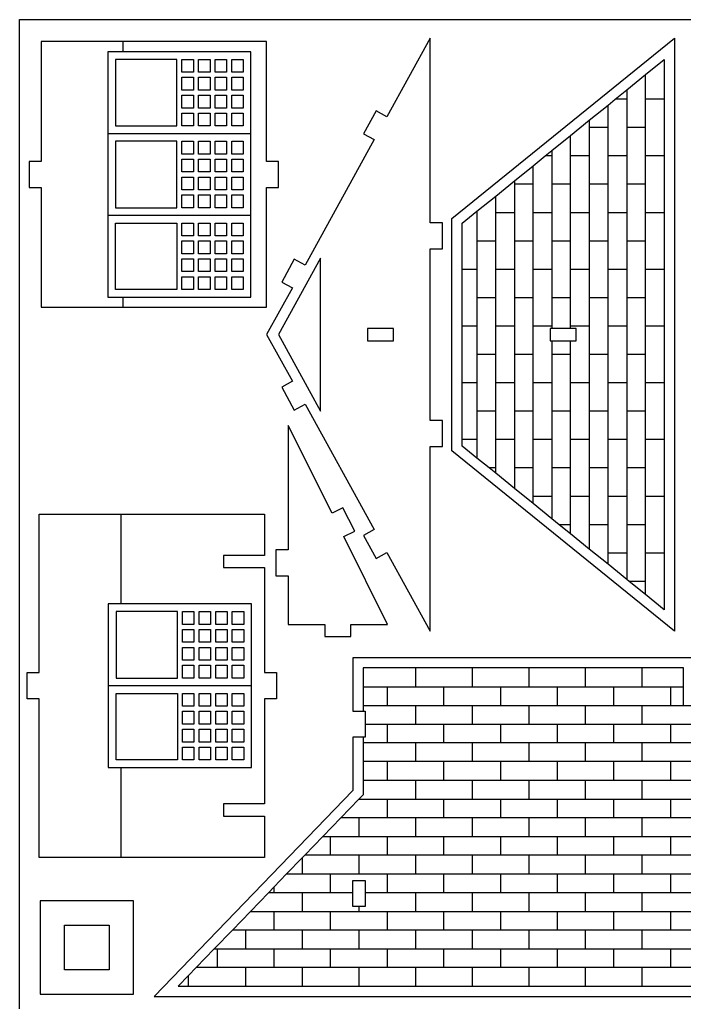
# Model space of a CAD drawing. Extents: x -838 to 1364, y -546 to 1034.
# Drawn here: x -838 to -187, y 72 to 1034 of the extents above; entities that cross this region are included whole.
import ezdxf

# ---------------------------------------------------------------- set-up
doc = ezdxf.new("R2010")
doc.units = 0
doc.header["$MEASUREMENT"] = 0
doc.layers.get('0').update_dxf_attribs({"linetype": 'CONTINUOUS'})
doc.layers.add('ENGRAVING', color=1, linetype='CONTINUOUS')

msp = doc.modelspace()

# ---------------------------------------------------------------- linework, layer by layer
for points in [[(-838.39, -546.25), (-838.39, 1033.57), (1363.66, 1033.57), (1363.66, -546.25)], [(-817.17, 752), (-737.07, 752), (-596.77, 752), (-596.77, 869.2), (-584.77, 869.2), (-584.77, 894.83), (-596.77, 894.83), (-596.77, 1012.03), (-737.07, 1012.03), (-817.17, 1012.03), (-817.17, 894.83), (-829.17, 894.83), (-829.17, 869.2), (-817.17, 869.2)], [(-436.27, 434.88), (-436.27, 615.64), (-424.27, 615.64), (-424.27, 641.27), (-436.27, 641.27), (-436.27, 809.21), (-424.27, 809.21), (-424.27, 834.84), (-436.27, 834.84), (-436.27, 1015.6), (-478.78, 938.56), (-489.29, 944.35), (-501.67, 921.91), (-491.16, 916.11), (-558.88, 793.37), (-569.39, 799.17), (-581.77, 776.73), (-571.26, 770.93), (-596.47, 725.24), (-571.26, 679.55), (-581.77, 673.75), (-569.39, 651.31), (-558.88, 657.1), (-491.16, 534.37), (-501.67, 528.57), (-489.29, 506.13), (-478.78, 511.92)], [(-414.98, 611.41), (-414.98, 839.07), (-197.19, 1015.6), (-197.19, 434.88)], [(-744.58, 929.57), (-684.5, 929.57), (-684.5, 994.65), (-744.58, 994.65)], [(-679.49, 982.14), (-679.49, 994.65), (-668.23, 994.65), (-668.23, 982.14)], [(-663.22, 982.14), (-663.22, 994.65), (-651.96, 994.65), (-651.96, 982.14)], [(-646.95, 982.14), (-646.95, 994.65), (-635.69, 994.65), (-635.69, 982.14)], [(-630.68, 982.14), (-630.68, 994.65), (-619.42, 994.65), (-619.42, 982.14)], [(-679.49, 964.62), (-679.49, 977.13), (-668.23, 977.13), (-668.23, 964.62)], [(-663.22, 964.62), (-663.22, 977.13), (-651.96, 977.13), (-651.96, 964.62)], [(-646.95, 964.62), (-646.95, 977.13), (-635.69, 977.13), (-635.69, 964.62)], [(-630.68, 964.62), (-630.68, 977.13), (-619.42, 977.13), (-619.42, 964.62)], [(-679.49, 947.09), (-679.49, 959.61), (-668.23, 959.61), (-668.23, 947.09)], [(-663.22, 947.09), (-663.22, 959.61), (-651.96, 959.61), (-651.96, 947.09)], [(-646.95, 947.09), (-646.95, 959.61), (-635.69, 959.61), (-635.69, 947.09)], [(-630.68, 947.09), (-630.68, 959.61), (-619.42, 959.61), (-619.42, 947.09)], [(-679.49, 929.57), (-679.49, 942.09), (-668.23, 942.09), (-668.23, 929.57)], [(-663.22, 929.57), (-663.22, 942.09), (-651.96, 942.09), (-651.96, 929.57)], [(-646.95, 929.57), (-646.95, 942.09), (-635.69, 942.09), (-635.69, 929.57)], [(-630.68, 929.57), (-630.68, 942.09), (-619.42, 942.09), (-619.42, 929.57)], [(-684.5, 849.47), (-684.5, 914.55), (-744.58, 914.55), (-744.58, 849.47)], [(-679.49, 902.04), (-679.49, 914.55), (-668.23, 914.55), (-668.23, 902.04)], [(-663.22, 914.55), (-651.96, 914.55), (-651.96, 902.04), (-663.22, 902.04)], [(-646.95, 902.04), (-646.95, 914.55), (-635.69, 914.55), (-635.69, 902.04)], [(-630.68, 902.04), (-630.68, 914.55), (-619.42, 914.55), (-619.42, 902.04)], [(-679.49, 884.52), (-679.49, 897.03), (-668.23, 897.03), (-668.23, 884.52)], [(-663.22, 884.52), (-663.22, 897.03), (-651.96, 897.03), (-651.96, 884.52)], [(-646.95, 884.52), (-646.95, 897.03), (-635.69, 897.03), (-635.69, 884.52)], [(-630.68, 884.52), (-630.68, 897.03), (-619.42, 897.03), (-619.42, 884.52)], [(-679.49, 866.99), (-679.49, 879.51), (-668.23, 879.51), (-668.23, 866.99)], [(-663.22, 866.99), (-663.22, 879.51), (-651.96, 879.51), (-651.96, 866.99)], [(-646.95, 866.99), (-646.95, 879.51), (-635.69, 879.51), (-635.69, 866.99)], [(-630.68, 866.99), (-630.68, 879.51), (-619.42, 879.51), (-619.42, 866.99)], [(-679.49, 849.47), (-679.49, 861.99), (-668.23, 861.99), (-668.23, 849.47)], [(-663.22, 849.47), (-663.22, 861.99), (-651.96, 861.99), (-651.96, 849.47)], [(-646.95, 849.47), (-646.95, 861.99), (-635.69, 861.99), (-635.69, 849.47)], [(-630.68, 849.47), (-630.68, 861.99), (-619.42, 861.99), (-619.42, 849.47)], [(-744.58, 769.37), (-744.58, 834.45), (-684.5, 834.45), (-684.5, 769.37)], [(-668.23, 834.45), (-668.23, 821.94), (-679.49, 821.94), (-679.49, 834.45)], [(-663.22, 821.94), (-663.22, 834.45), (-651.96, 834.45), (-651.96, 821.94)], [(-646.95, 821.94), (-646.95, 834.45), (-635.69, 834.45), (-635.69, 821.94)], [(-630.68, 834.45), (-619.42, 834.45), (-619.42, 821.94), (-630.68, 821.94)], [(-679.49, 804.42), (-679.49, 816.93), (-668.23, 816.93), (-668.23, 804.42)], [(-663.22, 804.42), (-663.22, 816.93), (-651.96, 816.93), (-651.96, 804.42)], [(-646.95, 804.42), (-646.95, 816.93), (-635.69, 816.93), (-635.69, 804.42)], [(-630.68, 804.42), (-630.68, 816.93), (-619.42, 816.93), (-619.42, 804.42)], [(-679.49, 786.89), (-679.49, 799.41), (-668.23, 799.41), (-668.23, 786.89)], [(-663.22, 786.89), (-663.22, 799.41), (-651.96, 799.41), (-651.96, 786.89)], [(-646.95, 786.89), (-646.95, 799.41), (-635.69, 799.41), (-635.69, 786.89)], [(-630.68, 786.89), (-630.68, 799.41), (-619.42, 799.41), (-619.42, 786.89)], [(-679.49, 769.37), (-679.49, 781.89), (-668.23, 781.89), (-668.23, 769.37)], [(-663.22, 769.37), (-663.22, 781.89), (-651.96, 781.89), (-651.96, 769.37)], [(-646.95, 769.37), (-646.95, 781.89), (-635.69, 781.89), (-635.69, 769.37)], [(-630.68, 769.37), (-630.68, 781.89), (-619.42, 781.89), (-619.42, 769.37)], [(-497.79, 719.24), (-472.15, 719.24), (-472.15, 731.24), (-497.79, 731.24)], [(-318.9, 719.24), (-317.18, 719.24), (-298.85, 719.24), (-293.27, 719.24), (-293.27, 731.24), (-298.85, 731.24), (-317.18, 731.24), (-318.9, 731.24)], [(-539.54, 429.61), (-513.91, 429.61), (-513.91, 441.61), (-478.02, 441.61), (-520.99, 527.54), (-510.26, 532.91), (-521.72, 555.84), (-532.45, 550.47), (-575.42, 636.4), (-575.42, 514.72), (-587.42, 514.72), (-587.42, 489.09), (-575.42, 489.09), (-575.42, 441.61), (-539.54, 441.61)], [(-819.12, 213.48), (-819.12, 368.75), (-831.12, 368.75), (-831.12, 394.38), (-819.12, 394.38), (-819.12, 549.64), (-739.02, 549.64), (-598.72, 549.64), (-598.72, 509.15), (-638.83, 509.15), (-638.83, 497.15), (-598.72, 497.15), (-598.72, 394.38), (-586.72, 394.38), (-586.72, 368.75), (-598.72, 368.75), (-598.72, 265.98), (-638.83, 265.98), (-638.83, 253.98), (-598.72, 253.98), (-598.72, 213.48), (-739.02, 213.48)], [(-744.02, 454.15), (-744.02, 389.07), (-683.95, 389.07), (-683.95, 454.15)], [(-678.94, 441.64), (-678.94, 454.15), (-667.68, 454.15), (-667.68, 441.64)], [(-662.67, 441.64), (-662.67, 454.15), (-651.41, 454.15), (-651.41, 441.64)], [(-646.4, 441.64), (-646.4, 454.15), (-635.14, 454.15), (-635.14, 441.64)], [(-630.13, 441.64), (-630.13, 454.15), (-618.87, 454.15), (-618.87, 441.64)], [(-678.94, 424.11), (-678.94, 436.63), (-667.68, 436.63), (-667.68, 424.11)], [(-662.67, 424.11), (-662.67, 436.63), (-651.41, 436.63), (-651.41, 424.11)], [(-646.4, 424.11), (-646.4, 436.63), (-635.14, 436.63), (-635.14, 424.11)], [(-630.13, 424.11), (-630.13, 436.63), (-618.87, 436.63), (-618.87, 424.11)], [(-678.94, 406.59), (-678.94, 419.11), (-667.68, 419.11), (-667.68, 406.59)], [(-662.67, 406.59), (-662.67, 419.11), (-651.41, 419.11), (-651.41, 406.59)], [(-646.4, 406.59), (-646.4, 419.11), (-635.14, 419.11), (-635.14, 406.59)], [(-630.13, 406.59), (-630.13, 419.11), (-618.87, 419.11), (-618.87, 406.59)], [(-706.8, 77.33), (414.6, 77.33), (219.8, 278.95), (219.8, 331.13), (209.79, 331.13), (207.8, 331.13), (207.8, 343.95), (207.8, 356.77), (209.79, 356.77), (219.8, 356.77), (219.8, 408.95), (-512, 408.95), (-512, 356.77), (-501.99, 356.77), (-500, 356.77), (-500, 343.95), (-500, 331.13), (-501.99, 331.13), (-512, 331.13), (-512, 278.95)], [(-678.94, 389.07), (-678.94, 401.59), (-667.68, 401.59), (-667.68, 389.07)], [(-662.67, 389.07), (-662.67, 401.59), (-651.41, 401.59), (-651.41, 389.07)], [(-646.4, 389.07), (-646.4, 401.59), (-635.14, 401.59), (-635.14, 389.07)], [(-630.13, 389.07), (-630.13, 401.59), (-618.87, 401.59), (-618.87, 389.07)], [(-744.02, 308.97), (-744.02, 374.05), (-683.95, 374.05), (-683.95, 308.97)], [(-678.94, 361.54), (-678.94, 374.05), (-667.68, 374.05), (-667.68, 361.54)], [(-662.67, 361.54), (-662.67, 374.05), (-651.41, 374.05), (-651.41, 361.54)], [(-646.4, 361.54), (-646.4, 374.05), (-635.14, 374.05), (-635.14, 361.54)], [(-630.13, 361.54), (-630.13, 374.05), (-618.87, 374.05), (-618.87, 361.54)], [(-678.94, 344.01), (-678.94, 356.53), (-667.68, 356.53), (-667.68, 344.01)], [(-662.67, 344.01), (-662.67, 356.53), (-651.41, 356.53), (-651.41, 344.01)], [(-646.4, 344.01), (-646.4, 356.53), (-635.14, 356.53), (-635.14, 344.01)], [(-630.13, 344.01), (-630.13, 356.53), (-618.87, 356.53), (-618.87, 344.01)], [(-678.94, 326.49), (-678.94, 339.01), (-667.68, 339.01), (-667.68, 326.49)], [(-662.67, 326.49), (-662.67, 339.01), (-651.41, 339.01), (-651.41, 326.49)], [(-646.4, 326.49), (-646.4, 339.01), (-635.14, 339.01), (-635.14, 326.49)], [(-630.13, 326.49), (-630.13, 339.01), (-618.87, 339.01), (-618.87, 326.49)], [(-678.94, 308.97), (-678.94, 321.49), (-667.68, 321.49), (-667.68, 308.97)], [(-662.67, 308.97), (-662.67, 321.49), (-651.41, 321.49), (-651.41, 308.97)], [(-646.4, 308.97), (-646.4, 321.49), (-635.14, 321.49), (-635.14, 308.97)], [(-630.13, 308.97), (-630.13, 321.49), (-618.87, 321.49), (-618.87, 308.97)], [(-512, 165.32), (-512, 178.99), (-512, 190.95), (-500, 190.95), (-500, 178.99), (-500, 165.32), (-506.26, 165.32)], [(-818.4, 79.55), (-726.87, 79.55), (-726.87, 171.09), (-818.4, 171.09)], [(-794.4, 103.55), (-794.4, 147.09), (-750.87, 147.09), (-750.87, 103.55)]]:
    msp.add_lwpolyline(points, close=True)
at = {"layer": 'ENGRAVING'}
for points in [[(-737.07, 1002.16), (-737.07, 1012.03)], [(-752.08, 1002.16), (-752.08, 922.06)], [(-737.07, 1002.16), (-752.08, 1002.16)], [(-611.91, 1002.16), (-737.07, 1002.16)], [(-611.91, 922.06), (-611.91, 1002.16)], [(-225.53, 979.74), (-207.2, 994.6)], [(-207.2, 994.6), (-207.2, 955.71)], [(-243.86, 964.88), (-225.53, 979.74)], [(-225.53, 955.71), (-225.53, 979.74)], [(-255.18, 955.71), (-243.86, 964.88)], [(-243.86, 964.88), (-243.86, 955.71)], [(-262.19, 950.03), (-255.18, 955.71)], [(-243.86, 955.71), (-255.18, 955.71)], [(-243.86, 955.71), (-243.86, 927.94)], [(-225.53, 927.94), (-225.53, 955.71)], [(-207.2, 955.71), (-225.53, 955.71)], [(-207.2, 955.71), (-207.2, 900.17)], [(-280.52, 935.17), (-262.19, 950.03)], [(-262.19, 927.94), (-262.19, 950.03)], [(-298.85, 920.31), (-280.52, 935.17)], [(-280.52, 935.17), (-280.52, 927.94)], [(-280.52, 927.94), (-280.52, 900.17)], [(-262.19, 927.94), (-280.52, 927.94)], [(-243.86, 900.17), (-262.19, 900.17), (-262.19, 927.94)], [(-243.86, 927.94), (-243.86, 900.17)], [(-225.53, 927.94), (-243.86, 927.94)], [(-225.53, 900.17), (-225.53, 927.94)], [(-752.08, 922.06), (-611.91, 922.06)], [(-752.08, 922.06), (-752.08, 841.96)], [(-611.91, 841.96), (-611.91, 922.06)], [(-317.18, 905.45), (-298.85, 920.31)], [(-298.85, 900.17), (-298.85, 920.31)], [(-323.69, 900.17), (-317.18, 905.45)], [(-317.18, 905.45), (-317.18, 900.17)], [(-335.5, 890.6), (-323.69, 900.17)], [(-317.18, 900.17), (-323.69, 900.17)], [(-317.18, 900.17), (-317.18, 872.4)], [(-298.85, 872.4), (-298.85, 900.17)], [(-280.52, 900.17), (-298.85, 900.17)], [(-280.52, 900.17), (-280.52, 872.4)], [(-262.19, 872.4), (-262.19, 900.17)], [(-243.86, 900.17), (-243.86, 872.4)], [(-225.53, 872.4), (-225.53, 900.17)], [(-207.2, 900.17), (-225.53, 900.17)], [(-207.2, 900.17), (-207.2, 844.63)], [(-353.83, 875.74), (-335.5, 890.6)], [(-335.5, 872.4), (-335.5, 890.6)], [(-372.16, 860.88), (-353.83, 875.74)], [(-353.83, 875.74), (-353.83, 872.4), (-353.83, 844.63)], [(-335.5, 872.4), (-353.83, 872.4)], [(-317.18, 844.63), (-335.5, 844.63), (-335.5, 872.4)], [(-298.85, 872.4), (-317.18, 872.4)], [(-317.18, 872.4), (-317.18, 844.63)], [(-298.85, 844.63), (-298.85, 872.4)], [(-280.52, 872.4), (-280.52, 844.63)], [(-262.19, 872.4), (-280.52, 872.4)], [(-262.19, 844.63), (-262.19, 872.4)], [(-243.86, 872.4), (-243.86, 844.63)], [(-225.53, 872.4), (-243.86, 872.4)], [(-225.53, 844.63), (-225.53, 872.4)], [(-390.49, 846.02), (-372.16, 860.88)], [(-372.16, 844.63), (-372.16, 860.88)], [(-611.91, 841.96), (-752.08, 841.96)], [(-752.08, 841.96), (-752.08, 761.86)], [(-752.08, 761.86), (-737.07, 761.86), (-611.91, 761.86), (-611.91, 841.96)], [(-404.96, 834.3), (-390.49, 846.02)], [(-390.49, 846.02), (-390.49, 816.87)], [(-372.16, 789.1), (-372.16, 816.87), (-372.16, 844.63)], [(-353.83, 844.63), (-372.16, 844.63)], [(-353.83, 844.63), (-353.83, 816.87)], [(-335.5, 789.1), (-335.5, 816.87), (-335.5, 844.63)], [(-317.18, 844.63), (-317.18, 816.87)], [(-298.85, 816.87), (-298.85, 844.63)], [(-280.52, 844.63), (-298.85, 844.63)], [(-280.52, 844.63), (-280.52, 816.87)], [(-262.19, 816.87), (-262.19, 844.63)], [(-243.86, 844.63), (-262.19, 844.63)], [(-243.86, 844.63), (-243.86, 816.87)], [(-225.53, 816.87), (-225.53, 844.63)], [(-207.2, 844.63), (-225.53, 844.63)], [(-207.2, 844.63), (-207.2, 789.1)], [(-404.96, 789.1), (-404.96, 834.3)], [(-372.16, 816.87), (-390.49, 816.87)], [(-390.49, 816.87), (-390.49, 789.1)], [(-353.83, 816.87), (-353.83, 789.1)], [(-335.5, 816.87), (-353.83, 816.87)], [(-317.18, 816.87), (-317.18, 789.1)], [(-298.85, 816.87), (-317.18, 816.87)], [(-298.85, 789.1), (-298.85, 816.87)], [(-280.52, 816.87), (-280.52, 789.1)], [(-262.19, 816.87), (-280.52, 816.87)], [(-262.19, 789.1), (-262.19, 816.87)], [(-243.86, 816.87), (-243.86, 789.1), (-262.19, 789.1)], [(-225.53, 816.87), (-243.86, 816.87)], [(-225.53, 789.1), (-225.53, 816.87)], [(-404.96, 733.56), (-404.96, 789.1)], [(-390.49, 789.1), (-404.96, 789.1)], [(-390.49, 789.1), (-390.49, 761.33), (-390.49, 733.56)], [(-353.83, 789.1), (-372.16, 789.1)], [(-353.83, 761.33), (-353.83, 733.56), (-372.16, 733.56), (-372.16, 761.33), (-372.16, 789.1)], [(-353.83, 789.1), (-353.83, 761.33)], [(-317.18, 761.33), (-317.18, 733.56), (-335.5, 733.56), (-335.5, 761.33), (-335.5, 789.1)], [(-317.18, 789.1), (-335.5, 789.1)], [(-317.18, 789.1), (-317.18, 761.33)], [(-298.85, 761.33), (-298.85, 789.1)], [(-280.52, 789.1), (-298.85, 789.1)], [(-280.52, 789.1), (-280.52, 761.33)], [(-262.19, 761.33), (-262.19, 789.1)], [(-243.86, 789.1), (-243.86, 761.33)], [(-225.53, 761.33), (-225.53, 789.1)], [(-207.2, 789.1), (-225.53, 789.1)], [(-207.2, 789.1), (-207.2, 733.56)], [(-737.07, 752), (-737.07, 761.86)], [(-372.16, 761.33), (-390.49, 761.33)], [(-335.5, 761.33), (-353.83, 761.33)], [(-298.85, 761.33), (-317.18, 761.33)], [(-280.52, 733.56), (-298.85, 733.56), (-298.85, 761.33)], [(-262.19, 761.33), (-280.52, 761.33)], [(-280.52, 761.33), (-280.52, 733.56)], [(-262.19, 733.56), (-262.19, 761.33)], [(-243.86, 761.33), (-243.86, 733.56)], [(-225.53, 761.33), (-243.86, 761.33)], [(-225.53, 733.56), (-225.53, 761.33)], [(-404.96, 678.03), (-404.96, 733.56)], [(-390.49, 733.56), (-404.96, 733.56)], [(-390.49, 733.56), (-390.49, 705.79), (-390.49, 678.03)], [(-353.83, 705.79), (-353.83, 678.03), (-372.16, 678.03), (-372.16, 705.79), (-372.16, 733.56)], [(-353.83, 733.56), (-353.83, 705.79)], [(-317.18, 705.79), (-317.18, 678.03), (-335.5, 678.03), (-335.5, 705.79), (-335.5, 733.56)], [(-317.18, 733.56), (-317.18, 731.24)], [(-298.85, 731.24), (-298.85, 733.56)], [(-280.52, 733.56), (-280.52, 705.79)], [(-262.19, 705.79), (-262.19, 733.56)], [(-243.86, 733.56), (-262.19, 733.56)], [(-243.86, 733.56), (-243.86, 705.79)], [(-225.53, 705.79), (-225.53, 733.56)], [(-207.2, 733.56), (-225.53, 733.56)], [(-207.2, 733.56), (-207.2, 678.03)], [(-317.18, 719.24), (-317.18, 705.79)], [(-298.85, 705.79), (-298.85, 719.24)], [(-372.16, 705.79), (-390.49, 705.79)], [(-335.5, 705.79), (-353.83, 705.79)], [(-298.85, 705.79), (-317.18, 705.79)], [(-280.52, 678.03), (-298.85, 678.03), (-298.85, 705.79)], [(-262.19, 705.79), (-280.52, 705.79)], [(-280.52, 705.79), (-280.52, 678.03)], [(-243.86, 705.79), (-243.86, 678.03), (-262.19, 678.03), (-262.19, 705.79)], [(-225.53, 705.79), (-243.86, 705.79)], [(-207.2, 678.03), (-225.53, 678.03), (-225.53, 705.79)], [(-404.96, 622.49), (-404.96, 678.03)], [(-390.49, 678.03), (-404.96, 678.03)], [(-390.49, 678.03), (-390.49, 650.26)], [(-372.16, 622.49), (-372.16, 650.26), (-372.16, 678.03)], [(-353.83, 678.03), (-353.83, 650.26)], [(-317.18, 622.49), (-335.5, 622.49), (-335.5, 650.26), (-335.5, 678.03)], [(-317.18, 678.03), (-317.18, 650.26)], [(-298.85, 650.26), (-298.85, 678.03)], [(-280.52, 678.03), (-280.52, 650.26)], [(-262.19, 650.26), (-262.19, 678.03)], [(-243.86, 678.03), (-243.86, 650.26)], [(-225.53, 650.26), (-225.53, 678.03)], [(-207.2, 678.03), (-207.2, 622.49)], [(-390.49, 650.26), (-390.49, 622.49)], [(-372.16, 650.26), (-390.49, 650.26)], [(-353.83, 650.26), (-353.83, 622.49)], [(-335.5, 650.26), (-353.83, 650.26)], [(-317.18, 650.26), (-317.18, 622.49)], [(-298.85, 650.26), (-317.18, 650.26)], [(-298.85, 622.49), (-298.85, 650.26)], [(-280.52, 650.26), (-280.52, 622.49)], [(-262.19, 650.26), (-280.52, 650.26)], [(-262.19, 622.49), (-262.19, 650.26)], [(-243.86, 650.26), (-243.86, 622.49)], [(-225.53, 650.26), (-243.86, 650.26)], [(-225.53, 622.49), (-225.53, 650.26)], [(-404.96, 616.18), (-404.96, 622.49)], [(-390.49, 622.49), (-404.96, 622.49)], [(-390.49, 604.45), (-404.96, 616.18)], [(-390.49, 622.49), (-390.49, 604.45)], [(-372.16, 589.6), (-372.16, 594.72), (-372.16, 622.49)], [(-353.83, 622.49), (-372.16, 622.49)], [(-353.83, 622.49), (-353.83, 594.72)], [(-335.5, 594.72), (-335.5, 622.49)], [(-317.18, 622.49), (-317.18, 594.72)], [(-280.52, 566.95), (-298.85, 566.95), (-298.85, 594.72), (-298.85, 622.49)], [(-280.52, 622.49), (-298.85, 622.49)], [(-280.52, 622.49), (-280.52, 594.72)], [(-243.86, 594.72), (-243.86, 566.95), (-262.19, 566.95), (-262.19, 594.72), (-262.19, 622.49)], [(-243.86, 622.49), (-262.19, 622.49)], [(-243.86, 622.49), (-243.86, 594.72)], [(-207.2, 566.95), (-225.53, 566.95), (-225.53, 594.72), (-225.53, 622.49)], [(-207.2, 622.49), (-225.53, 622.49)], [(-207.2, 622.49), (-207.2, 566.95)], [(-378.49, 594.72), (-390.49, 604.45)], [(-372.16, 589.6), (-378.49, 594.72)], [(-372.16, 594.72), (-378.49, 594.72)], [(-353.83, 574.74), (-372.16, 589.6)], [(-353.83, 594.72), (-353.83, 574.74)], [(-335.5, 594.72), (-353.83, 594.72)], [(-335.5, 566.95), (-335.5, 594.72)], [(-298.85, 594.72), (-317.18, 594.72)], [(-317.18, 594.72), (-317.18, 566.95)], [(-262.19, 594.72), (-280.52, 594.72)], [(-280.52, 594.72), (-280.52, 566.95)], [(-225.53, 594.72), (-243.86, 594.72)], [(-335.5, 559.88), (-353.83, 574.74)], [(-335.5, 559.88), (-335.5, 566.95)], [(-317.18, 566.95), (-335.5, 566.95)], [(-317.18, 545.03), (-335.5, 559.88)], [(-317.18, 566.95), (-317.18, 545.03)], [(-298.85, 539.19), (-298.85, 566.95)], [(-280.52, 566.95), (-280.52, 539.19)], [(-262.19, 539.19), (-262.19, 566.95)], [(-243.86, 566.95), (-243.86, 539.19)], [(-225.53, 539.19), (-225.53, 566.95)], [(-207.2, 566.95), (-207.2, 511.42)], [(-739.02, 461.66), (-739.02, 549.64)], [(-309.97, 539.19), (-317.18, 545.03)], [(-298.85, 530.17), (-309.97, 539.19)], [(-298.85, 530.17), (-298.85, 539.19), (-309.97, 539.19)], [(-262.19, 539.19), (-280.52, 539.19)], [(-280.52, 539.19), (-280.52, 515.31)], [(-262.19, 511.42), (-262.19, 539.19)], [(-225.53, 539.19), (-243.86, 539.19)], [(-243.86, 539.19), (-243.86, 511.42)], [(-207.2, 511.42), (-225.53, 511.42), (-225.53, 539.19)], [(-280.52, 515.31), (-298.85, 530.17)], [(-262.19, 500.45), (-280.52, 515.31)], [(-262.19, 500.45), (-262.19, 511.42)], [(-243.86, 511.42), (-262.19, 511.42)], [(-243.86, 511.42), (-243.86, 485.6)], [(-225.53, 483.65), (-225.53, 511.42)], [(-207.2, 511.42), (-207.2, 455.88)], [(-243.86, 485.6), (-262.19, 500.45)], [(-241.46, 483.65), (-243.86, 485.6)], [(-225.53, 470.74), (-241.46, 483.65)], [(-225.53, 483.65), (-241.46, 483.65)], [(-225.53, 470.74), (-225.53, 483.65)], [(-207.2, 455.88), (-225.53, 470.74)], [(-739.02, 461.66), (-751.53, 461.66), (-751.53, 381.56)], [(-611.36, 381.56), (-611.36, 461.66), (-739.02, 461.66)], [(-450.73, 398.94), (-501.99, 398.94)], [(-501.99, 398.94), (-501.99, 380.61)], [(-395.19, 398.94), (-450.73, 398.94)], [(-450.73, 398.94), (-450.73, 380.61)], [(-339.66, 398.94), (-395.19, 398.94)], [(-395.19, 398.94), (-395.19, 380.61)], [(-284.12, 398.94), (-339.66, 398.94)], [(-339.66, 398.94), (-339.66, 380.61)], [(-228.58, 398.94), (-284.12, 398.94)], [(-284.12, 380.61), (-284.12, 398.94)], [(-228.58, 380.61), (-228.58, 398.94)], [(-188.15, 398.94), (-228.58, 398.94)], [(-188.15, 380.61), (-188.15, 398.94)], [(-751.53, 381.56), (-751.53, 301.46), (-739.02, 301.46)], [(-611.36, 381.56), (-751.53, 381.56)], [(-611.36, 301.46), (-611.36, 381.56)], [(-501.99, 380.61), (-501.99, 362.28)], [(-501.99, 380.61), (-478.5, 380.61)], [(-478.5, 380.61), (-450.73, 380.61)], [(-478.5, 380.61), (-478.5, 362.28)], [(-450.73, 380.61), (-422.96, 380.61)], [(-422.96, 380.61), (-395.19, 380.61)], [(-422.96, 362.28), (-422.96, 380.61)], [(-395.19, 380.61), (-367.42, 380.61)], [(-367.42, 380.61), (-339.66, 380.61)], [(-367.42, 380.61), (-367.42, 362.28)], [(-339.66, 380.61), (-311.89, 380.61)], [(-311.89, 380.61), (-311.89, 362.28)], [(-311.89, 380.61), (-284.12, 380.61), (-256.35, 380.61)], [(-256.35, 362.28), (-256.35, 380.61)], [(-256.35, 380.61), (-228.58, 380.61)], [(-228.58, 380.61), (-200.82, 380.61)], [(-200.82, 380.61), (-188.15, 380.61)], [(-200.82, 362.28), (-200.82, 380.61)], [(-188.15, 362.28), (-188.15, 380.61)], [(-501.99, 362.28), (-478.5, 362.28)], [(-501.99, 362.28), (-501.99, 356.77)], [(-478.5, 362.28), (-450.73, 362.28)], [(-450.73, 362.28), (-450.73, 343.95)], [(-450.73, 362.28), (-422.96, 362.28), (-395.19, 362.28), (-395.19, 343.95)], [(-395.19, 362.28), (-367.42, 362.28), (-339.66, 362.28), (-339.66, 343.95)], [(-339.66, 362.28), (-311.89, 362.28)], [(-311.89, 362.28), (-284.12, 362.28)], [(-284.12, 362.28), (-256.35, 362.28)], [(-284.12, 343.95), (-284.12, 362.28)], [(-256.35, 362.28), (-228.58, 362.28)], [(-228.58, 343.95), (-228.58, 362.28), (-200.82, 362.28), (-188.15, 362.28)], [(-188.15, 362.28), (-173.05, 362.28)], [(-500, 343.95), (-478.5, 343.95)], [(-478.5, 343.95), (-478.5, 325.62)], [(-478.5, 343.95), (-450.73, 343.95)], [(-450.73, 343.95), (-422.96, 343.95)], [(-422.96, 343.95), (-395.19, 343.95)], [(-422.96, 325.62), (-422.96, 343.95)], [(-395.19, 343.95), (-367.42, 343.95)], [(-367.42, 343.95), (-339.66, 343.95)], [(-339.66, 343.95), (-311.89, 343.95), (-311.89, 325.62), (-339.66, 325.62), (-367.42, 325.62)], [(-367.42, 343.95), (-367.42, 325.62)], [(-311.89, 343.95), (-284.12, 343.95)], [(-284.12, 343.95), (-256.35, 343.95)], [(-256.35, 343.95), (-228.58, 343.95)], [(-256.35, 325.62), (-256.35, 343.95)], [(-228.58, 343.95), (-200.82, 343.95)], [(-200.82, 343.95), (-173.05, 343.95)], [(-200.82, 325.62), (-200.82, 343.95)], [(-501.99, 331.13), (-501.99, 325.62)], [(-501.99, 325.62), (-501.99, 307.29)], [(-478.5, 325.62), (-501.99, 325.62)], [(-450.73, 325.62), (-450.73, 307.29), (-478.5, 307.29), (-501.99, 307.29)], [(-422.96, 325.62), (-450.73, 325.62), (-478.5, 325.62)], [(-395.19, 325.62), (-422.96, 325.62)], [(-367.42, 325.62), (-395.19, 325.62)], [(-395.19, 325.62), (-395.19, 307.29)], [(-339.66, 325.62), (-339.66, 307.29)], [(-284.12, 325.62), (-311.89, 325.62)], [(-256.35, 325.62), (-284.12, 325.62)], [(-284.12, 307.29), (-284.12, 325.62)], [(-228.58, 325.62), (-256.35, 325.62)], [(-173.05, 307.29), (-200.82, 307.29), (-228.58, 307.29), (-228.58, 325.62)], [(-200.82, 325.62), (-228.58, 325.62)], [(-173.05, 325.62), (-200.82, 325.62)], [(-739.02, 301.46), (-611.36, 301.46)], [(-739.02, 213.48), (-739.02, 301.46)], [(-501.99, 307.29), (-501.99, 288.96)], [(-478.5, 307.29), (-478.5, 288.96), (-501.99, 288.96)], [(-422.96, 307.29), (-450.73, 307.29)], [(-395.19, 307.29), (-422.96, 307.29)], [(-367.42, 307.29), (-367.42, 288.96), (-395.19, 288.96), (-422.96, 288.96), (-422.96, 307.29)], [(-367.42, 307.29), (-395.19, 307.29)], [(-339.66, 307.29), (-367.42, 307.29)], [(-311.89, 307.29), (-339.66, 307.29)], [(-284.12, 307.29), (-311.89, 307.29)], [(-311.89, 307.29), (-311.89, 288.96)], [(-256.35, 307.29), (-284.12, 307.29)], [(-256.35, 288.96), (-256.35, 307.29)], [(-228.58, 307.29), (-256.35, 307.29)], [(-145.28, 288.96), (-173.05, 288.96), (-200.82, 288.96), (-200.82, 307.29)], [(-501.99, 288.96), (-501.99, 274.9)], [(-450.73, 288.96), (-478.5, 288.96)], [(-450.73, 288.96), (-450.73, 270.63)], [(-422.96, 288.96), (-450.73, 288.96)], [(-395.19, 288.96), (-395.19, 270.63)], [(-339.66, 288.96), (-367.42, 288.96)], [(-339.66, 288.96), (-339.66, 270.63)], [(-311.89, 288.96), (-339.66, 288.96)], [(-284.12, 288.96), (-311.89, 288.96)], [(-284.12, 270.63), (-284.12, 288.96)], [(-256.35, 288.96), (-284.12, 288.96)], [(-228.58, 288.96), (-256.35, 288.96)], [(-228.58, 270.63), (-228.58, 288.96)], [(-200.82, 288.96), (-228.58, 288.96)], [(-506.11, 270.63), (-523.82, 252.3)], [(-506.11, 270.63), (-478.5, 270.63), (-478.5, 252.3), (-506.26, 252.3), (-523.82, 252.3)], [(-501.99, 274.9), (-506.11, 270.63)], [(-478.5, 270.63), (-450.73, 270.63)], [(-450.73, 270.63), (-422.96, 270.63)], [(-422.96, 270.63), (-395.19, 270.63)], [(-422.96, 252.3), (-422.96, 270.63)], [(-367.42, 270.63), (-367.42, 252.3), (-395.19, 252.3), (-422.96, 252.3)], [(-395.19, 270.63), (-367.42, 270.63)], [(-367.42, 270.63), (-339.66, 270.63)], [(-339.66, 270.63), (-311.89, 270.63)], [(-311.89, 270.63), (-284.12, 270.63)], [(-311.89, 270.63), (-311.89, 252.3)], [(-284.12, 270.63), (-256.35, 270.63)], [(-256.35, 270.63), (-228.58, 270.63)], [(-256.35, 252.3), (-256.35, 270.63)], [(-228.58, 270.63), (-200.82, 270.63)], [(-173.05, 252.3), (-200.82, 252.3), (-200.82, 270.63), (-173.05, 270.63), (-145.28, 270.63)], [(-523.82, 252.3), (-541.53, 233.98)], [(-506.26, 252.3), (-506.26, 233.98)], [(-450.73, 252.3), (-478.5, 252.3)], [(-450.73, 252.3), (-450.73, 233.98)], [(-422.96, 252.3), (-450.73, 252.3)], [(-395.19, 252.3), (-395.19, 233.98)], [(-339.66, 252.3), (-367.42, 252.3)], [(-311.89, 252.3), (-339.66, 252.3)], [(-339.66, 252.3), (-339.66, 233.98)], [(-284.12, 252.3), (-311.89, 252.3)], [(-284.12, 233.98), (-284.12, 252.3)], [(-256.35, 252.3), (-284.12, 252.3)], [(-228.58, 252.3), (-256.35, 252.3)], [(-228.58, 233.98), (-228.58, 252.3)], [(-200.82, 252.3), (-228.58, 252.3)], [(-541.53, 233.98), (-559.24, 215.65)], [(-541.53, 233.98), (-534.03, 233.98)], [(-534.03, 215.65), (-534.03, 233.98)], [(-534.03, 233.98), (-506.26, 233.98)], [(-506.26, 233.98), (-478.5, 233.98)], [(-478.5, 233.98), (-450.73, 233.98), (-422.96, 233.98)], [(-478.5, 233.98), (-478.5, 215.65)], [(-422.96, 215.65), (-422.96, 233.98)], [(-422.96, 233.98), (-395.19, 233.98), (-367.42, 233.98)], [(-367.42, 233.98), (-339.66, 233.98), (-311.89, 233.98)], [(-367.42, 233.98), (-367.42, 215.65)], [(-311.89, 233.98), (-311.89, 215.65)], [(-311.89, 233.98), (-284.12, 233.98), (-256.35, 233.98)], [(-256.35, 215.65), (-256.35, 233.98)], [(-256.35, 233.98), (-228.58, 233.98), (-200.82, 233.98)], [(-200.82, 215.65), (-200.82, 233.98)], [(-200.82, 233.98), (-173.05, 233.98)], [(-561.8, 213), (-576.95, 197.32)], [(-559.24, 215.65), (-561.8, 213)], [(-561.8, 213), (-561.8, 197.32)], [(-534.03, 215.65), (-559.24, 215.65)], [(-506.26, 215.65), (-534.03, 215.65)], [(-478.5, 215.65), (-506.26, 215.65)], [(-506.26, 215.65), (-506.26, 197.32)], [(-450.73, 215.65), (-478.5, 215.65)], [(-450.73, 215.65), (-450.73, 197.32)], [(-422.96, 215.65), (-450.73, 215.65)], [(-395.19, 215.65), (-422.96, 215.65)], [(-395.19, 215.65), (-395.19, 197.32)], [(-367.42, 215.65), (-395.19, 215.65)], [(-311.89, 215.65), (-339.66, 215.65), (-367.42, 215.65)], [(-339.66, 215.65), (-339.66, 197.32)], [(-256.35, 215.65), (-284.12, 215.65), (-311.89, 215.65)], [(-284.12, 197.32), (-284.12, 215.65)], [(-200.82, 215.65), (-228.58, 215.65), (-256.35, 215.65)], [(-228.58, 197.32), (-228.58, 215.65)], [(-173.05, 215.65), (-200.82, 215.65)], [(-576.95, 197.32), (-589.57, 184.26)], [(-576.95, 197.32), (-561.8, 197.32)], [(-561.8, 197.32), (-534.03, 197.32)], [(-534.03, 178.99), (-534.03, 197.32)], [(-534.03, 197.32), (-506.26, 197.32)], [(-506.26, 197.32), (-478.5, 197.32)], [(-478.5, 197.32), (-450.73, 197.32)], [(-478.5, 197.32), (-478.5, 178.99)], [(-450.73, 197.32), (-422.96, 197.32)], [(-422.96, 197.32), (-395.19, 197.32)], [(-422.96, 178.99), (-422.96, 197.32)], [(-395.19, 197.32), (-367.42, 197.32)], [(-367.42, 197.32), (-339.66, 197.32)], [(-367.42, 197.32), (-367.42, 178.99)], [(-339.66, 197.32), (-311.89, 197.32)], [(-311.89, 197.32), (-311.89, 178.99)], [(-311.89, 197.32), (-284.12, 197.32), (-256.35, 197.32)], [(-256.35, 178.99), (-256.35, 197.32)], [(-256.35, 197.32), (-228.58, 197.32)], [(-228.58, 197.32), (-200.82, 197.32)], [(-200.82, 178.99), (-200.82, 197.32)], [(-200.82, 197.32), (-173.05, 197.32)], [(-589.57, 184.26), (-594.66, 178.99)], [(-589.57, 184.26), (-589.57, 178.99)], [(-594.66, 178.99), (-612.37, 160.66)], [(-589.57, 178.99), (-594.66, 178.99)], [(-561.8, 178.99), (-589.57, 178.99)], [(-534.03, 178.99), (-561.8, 178.99)], [(-561.8, 178.99), (-561.8, 160.66)], [(-512, 178.99), (-534.03, 178.99)], [(-478.5, 178.99), (-500, 178.99)], [(-450.73, 178.99), (-478.5, 178.99)], [(-450.73, 178.99), (-450.73, 160.66)], [(-422.96, 178.99), (-450.73, 178.99)], [(-395.19, 178.99), (-422.96, 178.99)], [(-395.19, 178.99), (-395.19, 160.66)], [(-367.42, 178.99), (-395.19, 178.99)], [(-339.66, 178.99), (-367.42, 178.99)], [(-339.66, 178.99), (-339.66, 160.66)], [(-311.89, 178.99), (-339.66, 178.99)], [(-256.35, 178.99), (-284.12, 178.99), (-311.89, 178.99)], [(-284.12, 160.66), (-284.12, 178.99)], [(-228.58, 178.99), (-256.35, 178.99)], [(-228.58, 160.66), (-228.58, 178.99)], [(-200.82, 178.99), (-228.58, 178.99)], [(-173.05, 178.99), (-200.82, 178.99)], [(-506.26, 165.32), (-506.26, 160.66)], [(-612.37, 160.66), (-630.08, 142.33)], [(-612.37, 160.66), (-589.57, 160.66)], [(-589.57, 160.66), (-561.8, 160.66)], [(-589.57, 160.66), (-589.57, 142.33)], [(-561.8, 160.66), (-534.03, 160.66)], [(-534.03, 142.33), (-534.03, 160.66)], [(-534.03, 160.66), (-506.26, 160.66)], [(-506.26, 160.66), (-478.5, 160.66)], [(-478.5, 160.66), (-450.73, 160.66)], [(-478.5, 160.66), (-478.5, 142.33)], [(-450.73, 160.66), (-422.96, 160.66)], [(-422.96, 160.66), (-395.19, 160.66)], [(-422.96, 142.33), (-422.96, 160.66)], [(-395.19, 160.66), (-367.42, 160.66)], [(-367.42, 160.66), (-339.66, 160.66)], [(-367.42, 160.66), (-367.42, 142.33)], [(-339.66, 160.66), (-311.89, 160.66)], [(-311.89, 160.66), (-311.89, 142.33)], [(-311.89, 160.66), (-284.12, 160.66)], [(-284.12, 160.66), (-256.35, 160.66)], [(-200.82, 142.33), (-228.58, 142.33), (-256.35, 142.33), (-256.35, 160.66), (-228.58, 160.66), (-200.82, 160.66)], [(-145.28, 142.33), (-173.05, 142.33), (-200.82, 142.33), (-200.82, 160.66), (-173.05, 160.66), (-145.28, 160.66)], [(-630.08, 142.33), (-647.79, 124)], [(-617.34, 142.33), (-630.08, 142.33)], [(-617.34, 142.33), (-617.34, 124)], [(-589.57, 142.33), (-617.34, 142.33)], [(-561.8, 142.33), (-589.57, 142.33)], [(-534.03, 142.33), (-561.8, 142.33)], [(-561.8, 142.33), (-561.8, 124)], [(-506.26, 142.33), (-534.03, 142.33)], [(-478.5, 142.33), (-506.26, 142.33)], [(-506.26, 142.33), (-506.26, 124)], [(-450.73, 142.33), (-478.5, 142.33)], [(-450.73, 142.33), (-450.73, 124)], [(-422.96, 142.33), (-450.73, 142.33)], [(-395.19, 142.33), (-422.96, 142.33)], [(-367.42, 142.33), (-395.19, 142.33)], [(-395.19, 142.33), (-395.19, 124)], [(-339.66, 142.33), (-367.42, 142.33)], [(-339.66, 142.33), (-339.66, 124)], [(-311.89, 142.33), (-339.66, 142.33)], [(-284.12, 142.33), (-311.89, 142.33)], [(-284.12, 124), (-284.12, 142.33)], [(-256.35, 142.33), (-284.12, 142.33)], [(-228.58, 124), (-228.58, 142.33)], [(-645.1, 124), (-645.1, 105.67), (-665.49, 105.67)], [(-647.79, 124), (-665.49, 105.67)], [(-647.79, 124), (-645.1, 124)], [(-645.1, 124), (-617.34, 124)], [(-617.34, 124), (-589.57, 124)], [(-589.57, 124), (-561.8, 124), (-534.03, 124)], [(-589.57, 124), (-589.57, 105.67)], [(-534.03, 105.67), (-534.03, 124)], [(-534.03, 124), (-506.26, 124)], [(-506.26, 124), (-478.5, 124)], [(-478.5, 124), (-450.73, 124)], [(-478.5, 124), (-478.5, 105.67)], [(-450.73, 124), (-422.96, 124)], [(-422.96, 124), (-395.19, 124)], [(-395.19, 105.67), (-422.96, 105.67), (-422.96, 124)], [(-395.19, 124), (-367.42, 124)], [(-367.42, 124), (-339.66, 124)], [(-367.42, 124), (-367.42, 105.67)], [(-339.66, 124), (-311.89, 124)], [(-311.89, 124), (-284.12, 124)], [(-311.89, 124), (-311.89, 105.67)], [(-284.12, 124), (-256.35, 124)], [(-256.35, 124), (-228.58, 124)], [(-256.35, 105.67), (-256.35, 124)], [(-228.58, 124), (-200.82, 124)], [(-145.28, 105.67), (-173.05, 105.67), (-200.82, 105.67), (-200.82, 124), (-173.05, 124), (-145.28, 124)], [(-672.87, 98.04), (-683.2, 87.34)], [(-665.49, 105.67), (-672.87, 98.04)], [(-672.87, 87.34), (-672.87, 98.04)], [(-617.34, 105.67), (-645.1, 105.67)], [(-617.34, 105.67), (-617.34, 87.34)], [(-589.57, 105.67), (-617.34, 105.67)], [(-561.8, 105.67), (-589.57, 105.67)], [(-561.8, 105.67), (-561.8, 87.34)], [(-534.03, 105.67), (-561.8, 105.67)], [(-506.26, 105.67), (-534.03, 105.67)], [(-506.26, 105.67), (-506.26, 87.34)], [(-478.5, 105.67), (-506.26, 105.67)], [(-450.73, 105.67), (-478.5, 105.67)], [(-450.73, 105.67), (-450.73, 87.34)], [(-422.96, 105.67), (-450.73, 105.67)], [(-367.42, 105.67), (-395.19, 105.67)], [(-395.19, 105.67), (-395.19, 87.34)], [(-339.66, 105.67), (-367.42, 105.67)], [(-339.66, 105.67), (-339.66, 87.34)], [(-311.89, 105.67), (-339.66, 105.67)], [(-284.12, 105.67), (-311.89, 105.67)], [(-284.12, 87.34), (-284.12, 105.67)], [(-256.35, 105.67), (-284.12, 105.67)], [(-228.58, 105.67), (-256.35, 105.67)], [(-228.58, 87.34), (-228.58, 105.67)], [(-200.82, 105.67), (-228.58, 105.67)], [(-683.2, 87.34), (-672.87, 87.34)], [(-672.87, 87.34), (-617.34, 87.34)], [(-617.34, 87.34), (-561.8, 87.34)], [(-561.8, 87.34), (-506.26, 87.34)], [(-506.26, 87.34), (-450.73, 87.34)], [(-450.73, 87.34), (-395.19, 87.34)], [(-395.19, 87.34), (-339.66, 87.34)], [(-339.66, 87.34), (-284.12, 87.34)], [(-284.12, 87.34), (-228.58, 87.34)], [(-228.58, 87.34), (-173.05, 87.34)]]:
    msp.add_lwpolyline(points, dxfattribs=at)
msp.add_lwpolyline([(-543.68, 800.19), (-585.04, 725.24), (-543.68, 650.28)], close=True, dxfattribs=at)

doc.saveas('drawing.dxf')
